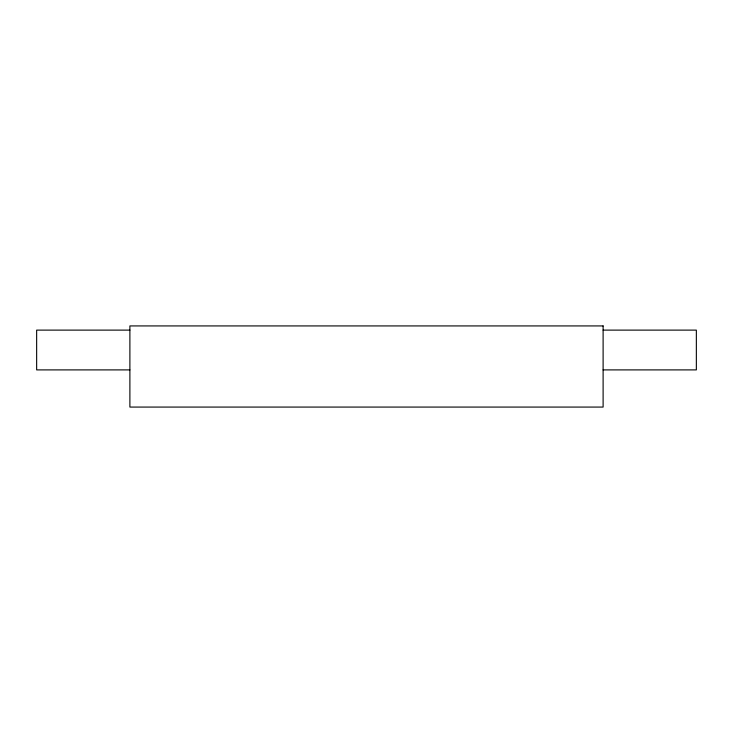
<?xml version="1.0" encoding="UTF-8"?>
<svg xmlns="http://www.w3.org/2000/svg" width="733" height="733" viewBox="0 0 733 733"><rect width="100%" height="100%" fill="white"/><g stroke="black" fill="none" stroke-linecap="round" stroke-linejoin="round"><path stroke-width="1.1" d="M129.888 330.116L36.65 330.116L36.65 369.899L129.888 369.899M603.112 330.116L696.35 330.116L696.35 369.899L603.112 369.899M603.112 325.928L129.888 325.928L129.888 407.072L603.112 407.072L603.112 325.928"/></g></svg>
